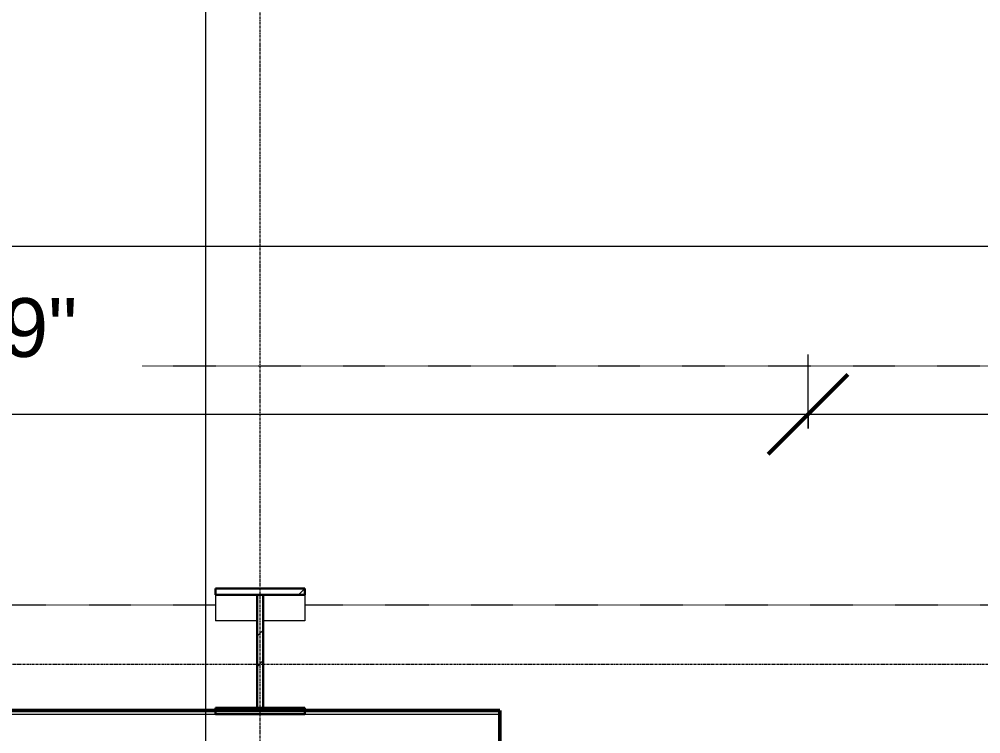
# Model space of a CAD drawing. Header units: inches. Extents: x 21806 to 26875, y -23174 to -20350.
# Drawn here: x 25353.5 to 25546.6, y -22364 to -22220.4 of the extents above; entities that cross this region are included whole.
import ezdxf

# ---------------------------------------------------------------- set-up
doc = ezdxf.new("R2010")
doc.units = ezdxf.units.IN
doc.header["$MEASUREMENT"] = 0
doc.linetypes.add('Dash 1_16_', pattern=[0.125, 0.0625, -0.0625])
doc.linetypes.add('Grid Line 1_2_', pattern=[0.875, 0.5, -0.125, 0.125, -0.125])
for name, color, linetype, lineweight in [('A-ANNO-DIMS', 211, 'Continuous', 9), ('A-ANNO-DIMS-128', 211, 'Continuous', 9), ('A-FLOR', 192, 'Continuous', 13), ('A-FLOR-CLRS', 90, 'Dash 1_16_', 9), ('A-WALL', 113, 'Continuous', 13), ('G-ANNO-SYMB', 111, 'Continuous', 9), ('L-SITE-WALL', 31, 'Continuous', 13), ('S-COLS', 52, 'Continuous', 9), ('S-GRID', 1, 'Continuous', 9)]:
    doc.layers.add(name, color=color, linetype=linetype, lineweight=lineweight)
doc.styles.add('Arial', font='arial.ttf', dxfattribs={"height": 11.802395})
doc.dimstyles.new('Linear_-_3_32__Arial_2', dxfattribs={"dimscale": 12, "dimtxt": 12, "dimasz": 1.333333, "dimexe": 1, "dimexo": 0.666667, "dimgap": 0.666667, "dimtad": 1, "dimdec": 0, "dimzin": 1, "dimdsep": 46, "dimlunit": 4, "dimtxsty": 'Arial', "dimblk1": 'OBLIQUE', "dimblk2": 'OBLIQUE', "dimsah": 1, "dimcen": 0.09, "dimdle": 1, "dimazin": 0, "dimtfac": 1, "dimtdec": 4, "dimtix": 1, "dimtmove": 0, "dimatfit": 3, "dimfxl": 1, "dimtvp": 1, "dimtfill": 1, "dimfrac": 2, "dimtolj": 1, "dimtzin": 0, "dimarcsym": 2})
doc.dimstyles.new('Linear_-_3_32__Arial_3', dxfattribs={"dimscale": 12, "dimtxt": 12, "dimasz": 1.333333, "dimexe": 1, "dimexo": 0.666667, "dimgap": 0.666667, "dimtad": 1, "dimdec": 0, "dimzin": 1, "dimdsep": 46, "dimlunit": 4, "dimtxsty": 'Arial', "dimblk1": 'OBLIQUE', "dimblk2": 'OBLIQUE', "dimsah": 1, "dimcen": 0.09, "dimdle": 1, "dimazin": 0, "dimtfac": 1, "dimtdec": 4, "dimtix": 1, "dimtmove": 0, "dimatfit": 3, "dimfxl": 1, "dimtvp": 1, "dimtfill": 1, "dimfrac": 2, "dimtolj": 1, "dimtzin": 0, "dimarcsym": 2})
pattern_1 = [(45, (0, 0), (-12.6713535, 12.6713535), []), (45, (0, 19.2), (-12.6713535, 12.6713535), [])]

# ---------------------------------------------------------------- blocks, each defined once
blk = doc.blocks.new('DIMBLOCK17-First Floor Plan')
at = {"layer": 'A-ANNO-DIMS-128'}
for p, q in [((25167.14, -22355.99), (25167.14, -22287.78)), ((25511.89, -22302.63), (25511.89, -22287.78)), ((25167.14, -22299.78), (25511.89, -22299.78)), ((25167.14, -22299.78), (25167.14, -22355.99)), ((25511.89, -22299.78), (25511.89, -22302.63))]:
    blk.add_line(p, q, dxfattribs=at)
at = {"layer": 'A-ANNO-DIMS-128', "lineweight": 50}
for p, q in [((25167.14, -22299.78), (25175.14, -22291.78)), ((25511.89, -22299.78), (25519.89, -22291.78)), ((25167.14, -22299.78), (25159.14, -22307.78)), ((25511.89, -22299.78), (25503.89, -22307.78))]:
    blk.add_line(p, q, dxfattribs=at)
at = {"layer": 'A-ANNO-DIMS-128', "color": 0, "insert": (25314.04, -22276.47), "char_height": 11.802, "width": 61.1446, "attachment_point": 1, "line_spacing_factor": 0.938532, "style": 'Arial', "bg_fill": 3, "box_fill_scale": 1.25, "bg_fill_color": 0, "bg_fill_transparency": 0}
blk.add_mtext('28\' - 9"', dxfattribs=at)
blk = doc.blocks.new('_Oblique')
at = {"color": 0, "linetype": 'ByBlock', "lineweight": -2}
blk.add_line((-0.5, -0.5), (0.5, 0.5), dxfattribs=at)
blk = doc.blocks.new('DIMBLOCK18-First Floor Plan')
at = {"layer": 'A-ANNO-DIMS-128'}
for p, q in [((25511.89, -22302.63), (25511.89, -22287.78)), ((25849.64, -22596.41), (25849.64, -22287.78)), ((25511.89, -22299.78), (25849.64, -22299.78)), ((25511.89, -22299.78), (25511.89, -22302.63)), ((25849.64, -22299.78), (25849.64, -22596.41))]:
    blk.add_line(p, q, dxfattribs=at)
at = {"layer": 'A-ANNO-DIMS-128', "lineweight": 50}
for p, q in [((25511.89, -22299.78), (25519.89, -22291.78)), ((25849.64, -22299.78), (25857.64, -22291.78)), ((25511.89, -22299.78), (25503.89, -22307.78)), ((25849.64, -22299.78), (25841.64, -22307.78))]:
    blk.add_line(p, q, dxfattribs=at)
at = {"layer": 'A-ANNO-DIMS-128', "color": 0, "insert": (25655.29, -22276.47), "char_height": 11.802, "width": 61.1446, "attachment_point": 1, "line_spacing_factor": 0.938532, "style": 'Arial', "bg_fill": 3, "box_fill_scale": 1.25, "bg_fill_color": 0, "bg_fill_transparency": 0}
blk.add_mtext('28\' - 2"', dxfattribs=at)

msp = doc.modelspace()

# ---------------------------------------------------------------- hatches: boundary and pattern name
at = {"layer": 'S-COLS'}
h = msp.add_hatch(dxfattribs=at)
h.set_pattern_fill('FP_1', color=256, style=0, pattern_type=2)
h.set_pattern_definition(pattern_1)
h.paths.add_polyline_path([(25392.89, -22336.05), (25410.89, -22336.05), (25410.89, -22334.8), (25392.89, -22334.8)], flags=0)
h = msp.add_hatch(dxfattribs=at)
h.set_pattern_fill('FP_1', color=256, style=0, pattern_type=2)
h.set_pattern_definition(pattern_1)
h.paths.add_polyline_path([(25402.52, -22358.8), (25402.52, -22336.05), (25401.27, -22336.05), (25401.27, -22358.8)], flags=0)
h = msp.add_hatch(dxfattribs=at)
h.set_pattern_fill('FP_1', color=256, style=0, pattern_type=2)
h.set_pattern_definition(pattern_1)
h.paths.add_polyline_path([(25410.89, -22360.05), (25410.89, -22358.8), (25392.89, -22358.8), (25392.89, -22360.05), (25396.2, -22360.05)], flags=0)

# ---------------------------------------------------------------- linework, layer by layer
at = {"layer": 'A-FLOR'}
msp.add_line((24603.39, -22266.05), (26010.64, -22266.05), dxfattribs=at)
at = {"layer": 'A-FLOR-CLRS'}
for p, q in [((24651.39, -22290.05), (25927.39, -22290.05)), ((25121.39, -22338.05), (25392.89, -22338.05)), ((25410.89, -22338.05), (25682.39, -22338.05))]:
    msp.add_line(p, q, dxfattribs=at)
at = {"layer": 'A-WALL'}
msp.add_line((25165.39, -22360.05), (25450.02, -22360.05), dxfattribs=at)
at = {"layer": 'G-ANNO-SYMB'}
msp.add_line((25390.9, -20427.1), (25390.9, -23161.87), dxfattribs=at)
at = {"layer": 'L-SITE-WALL', "lineweight": 50}
for p, q in [((25450.02, -22359.3), (25165.39, -22359.3)), ((25450.02, -22368.68), (25450.02, -22359.3))]:
    msp.add_line(p, q, dxfattribs=at)
at = {"layer": 'S-COLS', "lineweight": 30}
for p, q in [((25410.89, -22334.8), (25392.89, -22334.8)), ((25392.89, -22334.8), (25392.89, -22336.05)), ((25410.89, -22336.05), (25410.89, -22334.8)), ((25392.89, -22336.05), (25410.89, -22336.05)), ((25402.52, -22336.05), (25401.27, -22336.05)), ((25401.27, -22336.05), (25401.27, -22358.8)), ((25402.52, -22358.8), (25402.52, -22336.05)), ((25392.89, -22358.8), (25392.89, -22360.05)), ((25410.89, -22358.8), (25392.89, -22358.8)), ((25392.89, -22360.05), (25410.89, -22360.05)), ((25401.27, -22358.8), (25402.52, -22358.8)), ((25410.89, -22360.05), (25410.89, -22358.8))]:
    msp.add_line(p, q, dxfattribs=at)
at = {"layer": 'S-COLS'}
for p, q in [((25392.89, -22336.05), (25392.89, -22341.31)), ((25410.89, -22336.05), (25410.89, -22341.31)), ((25401.27, -22341.31), (25392.89, -22341.31)), ((25410.89, -22341.31), (25402.52, -22341.31))]:
    msp.add_line(p, q, dxfattribs=at)
at = {"layer": 'S-GRID', "linetype": 'Grid Line 1_2_'}
for p, q in [((25401.89, -23162.87), (25401.89, -20779.92)), ((26875.46, -22350.05), (22016.39, -22350.05))]:
    msp.add_line(p, q, dxfattribs=at)

# ---------------------------------------------------------------- next in the draw order: dimensions: what is measured, and where the dimension line sits
at = {"layer": 'A-ANNO-DIMS'}
dim = msp.add_linear_dim(base=(25511.89, -22299.78), p1=(25167.14, -22363.99), p2=(25511.89, -22310.63), dimstyle='Linear_-_3_32__Arial_2', override={"dimpost": '<>', "dimfxl": 348.855849}, dxfattribs=at)
dim.commit()
dim.dimension.update_dxf_attribs({"geometry": 'DIMBLOCK17-First Floor Plan', "text_midpoint": (25339.52, -22285.75)})

# ---------------------------------------------------------------- next in the draw order: dimensions: what is measured, and where the dimension line sits
dim = msp.add_linear_dim(base=(25849.64, -22299.78), p1=(25511.89, -22310.63), p2=(25849.64, -22604.41), dimstyle='Linear_-_3_32__Arial_3', override={"dimpost": '<>', "dimfxl": 447.644825}, dxfattribs=at)
dim.commit()
dim.dimension.update_dxf_attribs({"geometry": 'DIMBLOCK18-First Floor Plan', "text_midpoint": (25680.77, -22285.75)})

doc.saveas('drawing.dxf')
